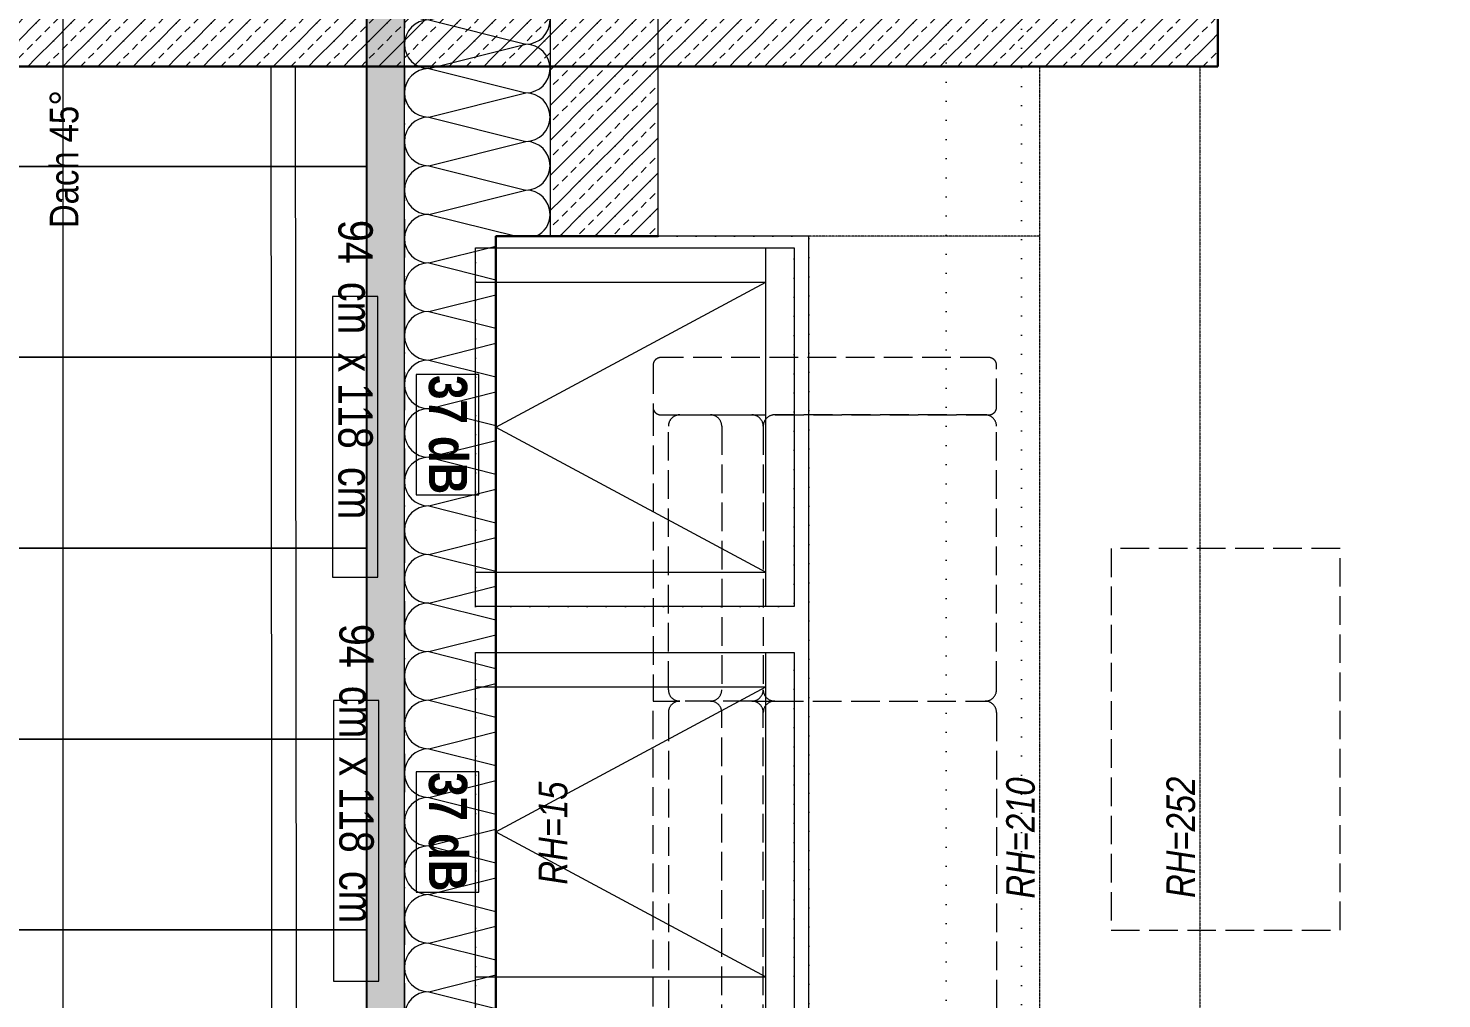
# Model space of a CAD drawing. Header units: metres. Extents: x -19025 to 34897, y -14024 to 26069.
# Drawn here: x 13194 to 16898, y 11716 to 14258 of the extents above; entities that cross this region are included whole.
import ezdxf
from ezdxf.enums import TextEntityAlignment as Align

# ---------------------------------------------------------------- set-up
doc = ezdxf.new("R2010")
doc.units = ezdxf.units.M
doc.header["$MEASUREMENT"] = 0
doc.set_wipeout_variables(frame=1)
for name, pattern in [('Punktlinie weit', [0.05, 0, -0.05]), ('Strichlinie eng', [0.1, 0.075, -0.025]), ('Strichlinie mittel', [0.15, 0.1, -0.05]), ('Wipeout_Contour', [1, 0, -1]), ('zz_Gebäudefluchtlinie', [0.2, 0.1, -0.05, 0, -0.05])]:
    doc.linetypes.add(name, pattern=pattern)
for name, color, linetype in [('110 Wand Aussen', 7, 'Continuous'), ('130 Wand Innen', 7, 'Continuous'), ('220 Bodenaufbau', 7, 'Continuous'), ('310 Dachkonstruktion massiv', 7, 'Continuous'), ('330 Dachdeckung', 7, 'Continuous'), ('510 Moeblierung', 7, 'Continuous'), ('810 Raumstempel', 7, 'Continuous'), ('930 Beschriftung Allgemein', 7, 'Continuous'), ('936 Beschriftung PP', 7, 'Continuous'), ('936 Beschriftung PP Schallschutz', 7, 'Continuous')]:
    doc.layers.add(name, color=color, linetype=linetype)
doc.styles.add('ERSTELLTER_STIL_1', font='ARIALN.TTF')
doc.styles.add('ERSTELLTER_STIL_2', font='ARIALNB.TTF')
doc.styles.add('ERSTELLTER_STIL_6', font='ARIALNI.TTF')
pattern_1 = [(45, (0, 0), (-0.04596194, 0.04596194), [0.0195, -0.013]), (45, (-0.02298, 0.02298), (-0.04596194, 0.04596194), [0.065, 0])]

# ---------------------------------------------------------------- blocks, each defined once
blk = doc.blocks.new('Decke_2_1', base_point=(11.4309, 4.6878))
at = {"layer": '220 Bodenaufbau', "color": 7, "linetype": 'Continuous', "lineweight": 13, "flags": 128}
blk.add_lwpolyline([(19.551, 13.0252), (19.551, 14.231), (15.4301, 14.231), (15.4301, 15.916), (21.6305, 15.916), (21.6305, 16.051), (21.8305, 16.051), (21.8305, 15.851), (23.6, 15.851), (23.6, 18.8911), (23.6, 22.2117), (14.36, 22.2117), (14.36, 18.8317), (11.5332, 18.8317), (11.5332, 14.251), (14.36, 14.251), (14.36, 6.5391)], dxfattribs=at)
blk = doc.blocks.new('Wohnlandschaft 01 27[53]_1', base_point=(13.9801, 15.8984))
at = {"layer": '510 Moeblierung', "color": 253, "linetype": 'Strichlinie eng', "lineweight": 9, "true_color": 0x9f9f9f}
for p, q in [((13.0801, 15.8984), (13.0801, 16.7984)), ((13.0801, 16.7984), (13.1501, 16.7984)), ((13.3388, 16.7984), (13.1501, 16.7984)), ((13.3388, 16.7984), (13.3988, 16.7984)), ((13.3988, 16.7984), (13.9501, 16.7984)), ((13.1201, 16.7684), (13.1201, 15.9284)), ((13.2601, 15.9284), (13.2601, 16.7684)), ((13.3688, 15.9284), (13.3688, 16.7684)), ((13.3688, 15.9284), (13.3688, 16.7684)), ((13.9801, 16.7684), (13.9801, 15.9284)), ((13.0801, 15.8984), (13.1501, 15.8984)), ((13.1501, 15.8984), (13.3388, 15.8984)), ((13.3388, 15.8984), (13.3988, 15.8984)), ((13.9501, 15.8984), (13.3988, 15.8984))]:
    blk.add_line(p, q, dxfattribs=at)
for centre, start, end in [((13.1501, 16.7684), 90, 180), ((13.2301, 16.7684), 0, 90), ((13.3388, 16.7684), 0, 90), ((13.3988, 16.7684), 90, 180), ((13.9501, 16.7684), 0, 90), ((13.1501, 15.9284), 180, 270), ((13.2301, 15.9284), 270, 0), ((13.3388, 15.9284), 270, 0), ((13.3988, 15.9284), 180, 270), ((13.9501, 15.9284), 270, 0)]:
    blk.add_arc(centre, 0.03, start, end, dxfattribs=at)
blk = doc.blocks.new('Wohnlandschaft 01 27[54]_1', base_point=(13.9801, 17.6984))
at = {"layer": '510 Moeblierung', "color": 253, "linetype": 'Strichlinie eng', "lineweight": 9, "true_color": 0x9f9f9f}
for p, q in [((13.0801, 17.6784), (13.0801, 17.5684)), ((13.9601, 17.6984), (13.1001, 17.6984)), ((13.9801, 17.5684), (13.9801, 17.6784)), ((13.0801, 17.5684), (13.0801, 16.7984)), ((13.1001, 17.5484), (13.9601, 17.5484)), ((13.1501, 17.5484), (13.3388, 17.5484)), ((13.9501, 17.5484), (13.3988, 17.5484)), ((13.1201, 16.8284), (13.1201, 17.5184)), ((13.2601, 17.5184), (13.2601, 16.8284)), ((13.3688, 17.5184), (13.3688, 16.8284)), ((13.3688, 17.5184), (13.3688, 16.8284)), ((13.9801, 16.8284), (13.9801, 17.5184)), ((13.0801, 16.7984), (13.1501, 16.7984)), ((13.3388, 16.7984), (13.1501, 16.7984)), ((13.3388, 16.7984), (13.3988, 16.7984)), ((13.3988, 16.7984), (13.9501, 16.7984))]:
    blk.add_line(p, q, dxfattribs=at)
for centre, radius, start, end in [((13.1001, 17.6784), 0.02, 90.0015, 180.0015), ((13.9601, 17.6784), 0.02, 0.0015, 90.0015), ((13.1001, 17.5684), 0.02, 180.0015, 270.0015), ((13.9601, 17.5684), 0.02, 270.0015, 0.0015), ((13.1501, 17.5184), 0.03, 90.0015, 180.0015), ((13.2301, 17.5184), 0.03, 0.0015, 90.0015), ((13.3388, 17.5184), 0.03, 0.0015, 90.0015), ((13.3988, 17.5184), 0.03, 90.0015, 180.0015), ((13.9501, 17.5184), 0.03, 0.0015, 90.0015), ((13.1501, 16.8284), 0.03, 180.0015, 270.0015), ((13.2301, 16.8284), 0.03, 270.0015, 0.0015), ((13.3388, 16.8284), 0.03, 270.0015, 0.0015), ((13.3988, 16.8284), 0.03, 180.0015, 270.0015), ((13.9501, 16.8284), 0.03, 270.0015, 0.0015)]:
    blk.add_arc(centre, radius, start, end, dxfattribs=at)
blk = doc.blocks.new('Couchtisch 10 27[56]_1', base_point=(14.2801, 16.6984))
at = {"layer": '510 Moeblierung', "color": 253, "linetype": 'Strichlinie eng', "lineweight": 9, "true_color": 0x9f9f9f}
for p, q in [((14.8801, 17.1984), (14.2801, 17.1984)), ((14.2801, 17.1984), (14.2801, 16.1984)), ((14.8801, 16.1984), (14.8801, 17.1984)), ((14.2801, 16.1984), (14.8801, 16.1984))]:
    blk.add_line(p, q, dxfattribs=at)
blk = doc.blocks.new('Wand_123_1', base_point=(12.1428, 18.781))
at = {"color": 254, "linetype": 'Wipeout_Contour', "lineweight": 0, "ltscale": 81.873745}
blk.add_wipeout([(12.147, 14.496), (12.1432, 18.461), (12.0782, 18.461), (12.082, 14.496)], dxfattribs=at).dxf.layer = '130 Wand Innen'
at = {"layer": '130 Wand Innen', "color": 7, "linetype": 'Continuous', "lineweight": 13, "flags": 128}
for points in [[(12.0782, 18.461), (12.082, 14.496)], [(12.1432, 18.461), (12.0782, 18.461)], [(12.147, 14.496), (12.1432, 18.461)]]:
    blk.add_lwpolyline(points, dxfattribs=at)
blk = doc.blocks.new('*X565')
at = {"layer": '110 Wand Aussen', "color": 7, "linetype": 'Continuous', "lineweight": 5}
for p, q in [((11.2539, 18.781), (11.2309, 18.6951)), ((11.2539, 18.781), (11.286, 18.661)), ((11.3182, 18.781), (11.286, 18.661)), ((11.3182, 18.781), (11.3503, 18.661)), ((11.3825, 18.781), (11.3503, 18.661)), ((11.3825, 18.781), (11.4146, 18.661)), ((11.4468, 18.781), (11.4146, 18.661)), ((11.4468, 18.781), (11.4789, 18.661)), ((11.5111, 18.781), (11.4789, 18.661)), ((11.5111, 18.781), (11.5433, 18.661)), ((11.5754, 18.781), (11.5433, 18.661)), ((11.5754, 18.781), (11.6076, 18.661)), ((11.6397, 18.781), (11.6076, 18.661)), ((11.6397, 18.781), (11.6719, 18.661)), ((11.704, 18.781), (11.6719, 18.661)), ((11.704, 18.781), (11.7362, 18.661)), ((11.7683, 18.781), (11.7362, 18.661)), ((11.7683, 18.781), (11.8005, 18.661)), ((11.8326, 18.781), (11.8005, 18.661)), ((11.8326, 18.781), (11.8648, 18.661)), ((11.8969, 18.781), (11.8648, 18.661)), ((11.8969, 18.781), (11.9291, 18.661)), ((11.9613, 18.781), (11.9291, 18.661)), ((11.9613, 18.781), (11.9934, 18.661)), ((12.0256, 18.781), (11.9934, 18.661)), ((12.0256, 18.781), (12.0577, 18.661)), ((12.0899, 18.781), (12.0577, 18.661)), ((12.0899, 18.781), (12.122, 18.661)), ((12.1542, 18.781), (12.122, 18.661)), ((12.1542, 18.781), (12.1863, 18.661)), ((12.2185, 18.781), (12.1863, 18.661)), ((12.2185, 18.781), (12.2506, 18.661)), ((12.2828, 18.781), (12.2506, 18.661)), ((12.2828, 18.781), (12.3149, 18.661)), ((12.3471, 18.781), (12.3149, 18.661)), ((12.3471, 18.781), (12.3793, 18.661)), ((12.4114, 18.781), (12.3793, 18.661)), ((12.4114, 18.781), (12.4436, 18.661)), ((12.4757, 18.781), (12.4436, 18.661)), ((12.4757, 18.781), (12.5079, 18.661)), ((12.54, 18.781), (12.5079, 18.661)), ((12.54, 18.781), (12.5722, 18.661)), ((12.6043, 18.781), (12.5722, 18.661)), ((12.6043, 18.781), (12.6365, 18.661)), ((12.6686, 18.781), (12.6365, 18.661)), ((12.6686, 18.781), (12.7008, 18.661)), ((12.7329, 18.781), (12.7008, 18.661)), ((12.7329, 18.781), (12.7651, 18.661)), ((12.7973, 18.781), (12.7651, 18.661)), ((12.7973, 18.781), (12.8294, 18.661)), ((12.8616, 18.781), (12.8294, 18.661)), ((12.8616, 18.781), (12.8937, 18.661)), ((12.9259, 18.781), (12.8937, 18.661)), ((12.9259, 18.781), (12.958, 18.661)), ((12.9902, 18.781), (12.958, 18.661)), ((12.9902, 18.781), (13.0223, 18.661)), ((13.0545, 18.781), (13.0223, 18.661)), ((13.0545, 18.781), (13.0866, 18.661)), ((13.1188, 18.781), (13.0866, 18.661)), ((13.1188, 18.781), (13.1509, 18.661)), ((13.1831, 18.781), (13.1509, 18.661)), ((13.1831, 18.781), (13.2153, 18.661)), ((13.2474, 18.781), (13.2153, 18.661)), ((13.2474, 18.781), (13.2796, 18.661)), ((13.3117, 18.781), (13.2796, 18.661)), ((13.3117, 18.781), (13.3439, 18.661)), ((13.376, 18.781), (13.3439, 18.661)), ((13.376, 18.781), (13.4082, 18.661)), ((13.4403, 18.781), (13.4082, 18.661)), ((13.4403, 18.781), (13.4725, 18.661)), ((13.5046, 18.781), (13.4725, 18.661)), ((13.5046, 18.781), (13.5368, 18.661)), ((13.5689, 18.781), (13.5368, 18.661)), ((13.5689, 18.781), (13.6011, 18.661)), ((13.6333, 18.781), (13.6011, 18.661)), ((13.6333, 18.781), (13.6654, 18.661)), ((13.6976, 18.781), (13.6654, 18.661)), ((13.6976, 18.781), (13.7297, 18.661)), ((13.7619, 18.781), (13.7297, 18.661)), ((13.7619, 18.781), (13.794, 18.661)), ((13.8262, 18.781), (13.794, 18.661)), ((13.8262, 18.781), (13.8583, 18.661)), ((13.8905, 18.781), (13.8583, 18.661)), ((13.8905, 18.781), (13.9226, 18.661)), ((13.9548, 18.781), (13.9226, 18.661)), ((13.9548, 18.781), (13.9869, 18.661)), ((14.0191, 18.781), (13.9869, 18.661)), ((14.0191, 18.781), (14.0513, 18.661)), ((14.0834, 18.781), (14.0513, 18.661)), ((14.0834, 18.781), (14.1156, 18.661)), ((14.1477, 18.781), (14.1156, 18.661)), ((14.1477, 18.781), (14.16, 18.7351))]:
    blk.add_line(p, q, dxfattribs=at)
blk = doc.blocks.new('Wand_143_1', base_point=(11.2309, 18.781))
at = {"layer": '110 Wand Aussen', "linetype": 'Continuous', "lineweight": 0, "true_color": 0x000000}
h = blk.add_hatch(dxfattribs=at)
h.set_pattern_fill('BETON__BEWEHRT_SN46_0001', color=18, style=0, pattern_type=2)
h.set_pattern_definition(pattern_1)
h.paths.add_polyline_path([(14.36, 18.621), (14.31, 18.661), (11.2309, 18.661), (11.2309, 18.461), (14.36, 18.461)])
h = blk.add_hatch(dxfattribs=at)
h.set_pattern_fill('BETON__BEWEHRT_SN46_0001', color=18, style=0, pattern_type=2)
h.set_pattern_definition(pattern_1)
h.paths.add_polyline_path([(14.31, 18.661), (14.36, 18.621), (14.36, 18.661)])
at = {"layer": '110 Wand Aussen', "color": 7, "linetype": 'Continuous', "lineweight": 13}
blk.add_line((14.16, 18.661), (14.16, 18.781), dxfattribs=at)
at = {"layer": '110 Wand Aussen', "color": 7, "linetype": 'Continuous', "lineweight": 30}
for p, q in [((14.16, 18.661), (11.2309, 18.661)), ((14.16, 18.661), (14.31, 18.661)), ((14.36, 18.661), (14.31, 18.661))]:
    blk.add_line(p, q, dxfattribs=at)
at = {"layer": '110 Wand Aussen', "color": 7, "linetype": 'Continuous', "lineweight": 13, "flags": 128}
for points in [[(14.16, 18.781), (11.2309, 18.781)], [(11.2309, 18.781), (11.2309, 18.661)]]:
    blk.add_lwpolyline(points, dxfattribs=at)
at = {"layer": '110 Wand Aussen', "color": 7, "linetype": 'Continuous', "lineweight": 30, "flags": 128}
for points in [[(11.2309, 18.661), (11.2309, 18.461)], [(11.2309, 18.461), (14.36, 18.461)]]:
    blk.add_lwpolyline(points, dxfattribs=at)
at = {"layer": '110 Wand Aussen', "color": 7, "lineweight": 30}
blk.add_blockref('*X565', (0, 0), dxfattribs=at)
blk = doc.blocks.new('*X667')
at = {"layer": '310 Dachkonstruktion massiv', "color": 7, "linetype": 'Continuous', "lineweight": 13}
for p, q in [((12.4921, 18.5828), (12.7467, 18.6464)), ((12.6882, 18.661), (12.7467, 18.6464)), ((12.4921, 18.5828), (12.7467, 18.5191)), ((12.4921, 18.4555), (12.7467, 18.5191)), ((12.4921, 18.4555), (12.7467, 18.3918)), ((12.4921, 18.3282), (12.7467, 18.3918)), ((12.4921, 18.3282), (12.7467, 18.2646)), ((12.4921, 18.2009), (12.7467, 18.2646)), ((12.4921, 18.2009), (12.7467, 18.1373)), ((12.4921, 18.0736), (12.7467, 18.1373)), ((12.4921, 18.0736), (12.7226, 18.016)), ((12.4921, 17.9464), (12.6682, 17.9904)), ((12.4921, 17.9464), (12.6682, 17.9023)), ((12.4921, 17.8191), (12.6682, 17.8631)), ((12.4921, 17.8191), (12.6682, 17.7751)), ((12.4921, 17.6918), (12.6682, 17.7358)), ((12.4921, 17.6918), (12.6682, 17.6478)), ((12.4921, 17.5645), (12.6682, 17.6086)), ((12.4921, 17.5645), (12.6682, 17.5205)), ((12.4921, 17.4373), (12.6682, 17.4813)), ((12.4921, 17.4373), (12.6682, 17.3932)), ((12.4921, 17.31), (12.6682, 17.354)), ((12.4921, 17.31), (12.6682, 17.2659)), ((12.4921, 17.1827), (12.6682, 17.2267)), ((12.4921, 17.1827), (12.6682, 17.1387)), ((12.4921, 17.0554), (12.6682, 17.0994)), ((12.4921, 17.0554), (12.6682, 17.0114)), ((12.4921, 16.9281), (12.6682, 16.9722)), ((12.4921, 16.9281), (12.6682, 16.8841)), ((12.4921, 16.8009), (12.6682, 16.8449)), ((12.4921, 16.8009), (12.6682, 16.7568)), ((12.4921, 16.6736), (12.6682, 16.7176)), ((12.4921, 16.6736), (12.6682, 16.6295)), ((12.4921, 16.5463), (12.6682, 16.5903)), ((12.4921, 16.5463), (12.6682, 16.5023)), ((12.4921, 16.419), (12.6682, 16.463)), ((12.4921, 16.419), (12.6682, 16.375)), ((12.4921, 16.2917), (12.6682, 16.3358)), ((12.4921, 16.2917), (12.6682, 16.2477)), ((12.4921, 16.1645), (12.6682, 16.2085)), ((12.4921, 16.1645), (12.6682, 16.1204)), ((12.4921, 16.0372), (12.6682, 16.0812)), ((12.4921, 16.0372), (12.6682, 15.9932)), ((12.4921, 15.9099), (12.6682, 15.9539)), ((12.4921, 15.9099), (12.6682, 15.8659)), ((12.4921, 15.7826), (12.6682, 15.8267)), ((12.4921, 15.7826), (12.6682, 15.7386)), ((12.4921, 15.6553), (12.6682, 15.6994)), ((12.4921, 15.6553), (12.6682, 15.6113)), ((12.4921, 15.5281), (12.6682, 15.5721)), ((12.4921, 15.5281), (12.6682, 15.484)), ((12.4921, 15.4008), (12.6682, 15.4448)), ((12.4921, 15.4008), (12.6682, 15.3568)), ((12.4921, 15.2735), (12.6682, 15.3175)), ((12.4921, 15.2735), (12.6682, 15.2295)), ((12.4921, 15.1462), (12.6682, 15.1903)), ((12.4921, 15.1462), (12.6682, 15.1022)), ((12.4921, 15.0189), (12.6682, 15.063)), ((12.4921, 15.0189), (12.6682, 14.9749)), ((12.4921, 14.8917), (12.6682, 14.9357)), ((12.4921, 14.8917), (12.7467, 14.828)), ((12.4921, 14.7644), (12.7467, 14.828)), ((12.4921, 14.7644), (12.7467, 14.7007)), ((12.4921, 14.6371), (12.7467, 14.7007)), ((12.4921, 14.6371), (12.7467, 14.5735)), ((12.4921, 14.5098), (12.7467, 14.5735)), ((12.4921, 14.5098), (12.7467, 14.4462)), ((12.4921, 14.3826), (12.7467, 14.4462)), ((12.4921, 14.3826), (12.7467, 14.3189)), ((12.4921, 14.2553), (12.7467, 14.3189)), ((12.4921, 14.2553), (12.5091, 14.251))]:
    blk.add_line(p, q, dxfattribs=at)
for centre, start, end in [((12.4921, 18.6464), 166.7195, 180), ((12.4921, 18.6464), 180, 270), ((12.7467, 18.71), 270, 309.6208), ((12.7467, 18.5828), 0, 90), ((12.4921, 18.5191), 90, 180), ((12.7467, 18.5828), 270, 0), ((12.4921, 18.5191), 180, 270), ((12.7467, 18.4555), 0, 90), ((12.4921, 18.3918), 90, 180), ((12.7467, 18.4555), 270, 0), ((12.4921, 18.3918), 180, 270), ((12.7467, 18.3282), 0, 90), ((12.4921, 18.2646), 90, 180), ((12.7467, 18.3282), 270, 0), ((12.4921, 18.2646), 180, 270), ((12.7467, 18.2009), 0, 90), ((12.4921, 18.1373), 90, 180), ((12.7467, 18.2009), 270, 0), ((12.4921, 18.1373), 180, 270), ((12.7467, 18.0736), 0, 90), ((12.4921, 18.01), 90, 180), ((12.7467, 18.0736), 295.1112, 0), ((12.4921, 18.01), 180, 270), ((12.4921, 17.8827), 90, 180), ((12.4921, 17.8827), 180, 270), ((12.4921, 17.7555), 90, 180), ((12.4921, 17.7555), 180, 270), ((12.4921, 17.6282), 90, 180), ((12.4921, 17.6282), 180, 270), ((12.4921, 17.5009), 90, 180), ((12.4921, 17.5009), 180, 270), ((12.4921, 17.3736), 90, 180), ((12.4921, 17.3736), 180, 270), ((12.4921, 17.2463), 90, 180), ((12.4921, 17.2463), 180, 270), ((12.4921, 17.1191), 90, 180), ((12.4921, 17.1191), 180, 270), ((12.4921, 16.9918), 90, 180), ((12.4921, 16.9918), 180, 270), ((12.4921, 16.8645), 90, 180), ((12.4921, 16.8645), 180, 270), ((12.4921, 16.7372), 90, 180), ((12.4921, 16.7372), 180, 270), ((12.4921, 16.6099), 90, 180), ((12.4921, 16.6099), 180, 270), ((12.4921, 16.4827), 90, 180), ((12.4921, 16.4827), 180, 270), ((12.4921, 16.3554), 90, 180), ((12.4921, 16.3554), 180, 270), ((12.4921, 16.2281), 90, 180), ((12.4921, 16.2281), 180, 270), ((12.4921, 16.1008), 90, 180), ((12.4921, 16.1008), 180, 270), ((12.4921, 15.9735), 90, 180), ((12.4921, 15.9735), 180, 270), ((12.4921, 15.8463), 90, 180), ((12.4921, 15.8463), 180, 270), ((12.4921, 15.719), 90, 180), ((12.4921, 15.719), 180, 270), ((12.4921, 15.5917), 90, 180), ((12.4921, 15.5917), 180, 270), ((12.4921, 15.4644), 90, 180), ((12.4921, 15.4644), 180, 270), ((12.4921, 15.3371), 90, 180), ((12.4921, 15.3371), 180, 270), ((12.4921, 15.2099), 90, 180), ((12.4921, 15.2099), 180, 270), ((12.4921, 15.0826), 90, 180), ((12.4921, 15.0826), 180, 270), ((12.4921, 14.9553), 90, 180), ((12.4921, 14.9553), 180, 270), ((12.4921, 14.828), 90, 180), ((12.7467, 14.8917), 270, 0), ((12.7467, 14.8917), 0, 3.9246), ((12.4921, 14.828), 180, 270), ((12.7467, 14.7644), 0, 90), ((12.4921, 14.7007), 90, 180), ((12.7467, 14.7644), 270, 0), ((12.4921, 14.7007), 180, 270), ((12.7467, 14.6371), 0, 90), ((12.4921, 14.5735), 90, 180), ((12.7467, 14.6371), 270, 0), ((12.4921, 14.5735), 180, 270), ((12.7467, 14.5098), 0, 90), ((12.4921, 14.4462), 90, 180), ((12.7467, 14.5098), 270, 0), ((12.4921, 14.4462), 180, 270), ((12.7467, 14.3826), 0, 90), ((12.4921, 14.3189), 90, 180), ((12.7467, 14.3826), 270, 0), ((12.4921, 14.3189), 180, 270), ((12.7467, 14.2553), 0, 90), ((12.4921, 14.1916), 90, 111.0534), ((12.7467, 14.2553), 356.1724, 0)]:
    blk.add_arc(centre, 0.0636, start, end, dxfattribs=at)
blk = doc.blocks.new('Einfache Dachfensteröffnung_18')
at = {"layer": '310 Dachkonstruktion massiv', "linetype": 'Continuous', "lineweight": 0}
for p, q in [((1.56, 0.8202), (-1.56, 0.8202)), ((-1.56, 0.8202), (-1.56, 0)), ((1.56, 0), (1.56, 0.8202)), ((-1.56, 0), (1.56, 0))]:
    blk.add_line(p, q, dxfattribs=at)
blk = doc.blocks.new('Dachfläche_31_1', base_point=(14.0459, 14.251))
at = {"layer": '310 Dachkonstruktion massiv', "linetype": 'Continuous', "lineweight": 0, "true_color": 0x000000}
h = blk.add_hatch(dxfattribs=at)
h.set_pattern_fill('BETON__BEWEHRT_SN46_0001', color=18, style=0, pattern_type=2)
h.set_pattern_definition(pattern_1)
h.paths.add_polyline_path([(13.0932, 18.661), (12.8103, 18.661), (12.8103, 18.016), (13.0932, 18.016)])
at = {"layer": '310 Dachkonstruktion massiv', "color": 12, "linetype": 'zz_Gebäudefluchtlinie', "lineweight": 13, "true_color": 0xcc0000, "flags": 128}
blk.add_lwpolyline([(12.4285, 18.661), (12.4285, 14.251)], dxfattribs=at)
at = {"layer": '310 Dachkonstruktion massiv', "color": 7, "linetype": 'Continuous', "lineweight": 18, "flags": 128}
for points in [[(12.8103, 18.661), (12.8103, 18.016)], [(13.0932, 18.016), (13.0932, 18.661)]]:
    blk.add_lwpolyline(points, dxfattribs=at)
at = {"layer": '310 Dachkonstruktion massiv', "color": 255, "linetype": 'Punktlinie weit', "lineweight": 13, "flags": 128}
for points in [[(13.0932, 14.251), (14.0459, 14.251), (14.0459, 18.661)], [(13.0932, 18.016), (13.4885, 18.016), (13.4885, 14.896), (13.0932, 14.896)]]:
    blk.add_lwpolyline(points, dxfattribs=at)
at = {"layer": '310 Dachkonstruktion massiv', "color": 7, "linetype": 'Continuous', "lineweight": 30, "flags": 128}
blk.add_lwpolyline([(13.0932, 14.896), (12.6682, 14.896), (12.6682, 18.016), (13.0932, 18.016)], dxfattribs=at)
at = {"layer": '310 Dachkonstruktion massiv', "color": 7, "linetype": 'Continuous', "lineweight": 13}
blk.add_blockref('*X667', (0, 0), dxfattribs=at)
at = {"layer": '310 Dachkonstruktion massiv', "linetype": 'Continuous', "lineweight": 0, "rotation": 270}
blk.add_blockref('Einfache Dachfensteröffnung_18', (12.6682, 16.456), dxfattribs=at)
blk = doc.blocks.new('Wand_180_1', base_point=(14.16, 22.4117))
at = {"layer": '110 Wand Aussen', "linetype": 'Continuous', "lineweight": 0, "true_color": 0x000000}
h = blk.add_hatch(dxfattribs=at)
h.set_pattern_fill('BETON__BEWEHRT_SN46_0001', color=18, style=0, pattern_type=2)
h.set_pattern_definition(pattern_1)
h.paths.add_polyline_path([(14.56, 18.661), (14.36, 18.661), (14.36, 18.621), (14.56, 18.461)])
h = blk.add_hatch(dxfattribs=at)
h.set_pattern_fill('BETON__BEWEHRT_SN46_0001', color=18, style=0, pattern_type=2)
h.set_pattern_definition(pattern_1)
h.paths.add_polyline_path([(14.36, 18.621), (14.36, 18.461), (14.56, 18.461)])
at = {"layer": '110 Wand Aussen', "color": 7, "linetype": 'Continuous', "lineweight": 30, "flags": 128}
for points in [[(14.56, 18.461), (14.56, 18.861)], [(14.56, 18.461), (14.36, 18.461)]]:
    blk.add_lwpolyline(points, dxfattribs=at)
blk = doc.blocks.new('*X953')
at = {"layer": '330 Dachdeckung', "color": 8, "linetype": 'Continuous', "lineweight": 5}
for p, q in [((11.2787, 18.6992), (11.2306, 18.6992)), ((11.2306, 18.6992), (11.2787, 18.6992)), ((11.7787, 18.6992), (11.2787, 18.6992)), ((11.2787, 18.6992), (11.7787, 18.6992)), ((12.2787, 18.6992), (11.7787, 18.6992)), ((11.7787, 18.6992), (12.2787, 18.6992)), ((12.3295, 18.6992), (12.2787, 18.6992)), ((12.2787, 18.6992), (12.3295, 18.6992)), ((11.2787, 18.1992), (11.2306, 18.1992)), ((11.2306, 18.1992), (11.2787, 18.1992)), ((11.7787, 18.1992), (11.2787, 18.1992)), ((11.2787, 18.1992), (11.7787, 18.1992)), ((12.2787, 18.1992), (11.7787, 18.1992)), ((11.7787, 18.1992), (12.2787, 18.1992)), ((12.3295, 18.1992), (12.2787, 18.1992)), ((12.2787, 18.1992), (12.3295, 18.1992)), ((11.2787, 17.6992), (11.2306, 17.6992)), ((11.2306, 17.6992), (11.2787, 17.6992)), ((11.7787, 17.6992), (11.2787, 17.6992)), ((11.2787, 17.6992), (11.7787, 17.6992)), ((12.2787, 17.6992), (11.7787, 17.6992)), ((11.7787, 17.6992), (12.2787, 17.6992)), ((12.3295, 17.6992), (12.2787, 17.6992)), ((12.2787, 17.6992), (12.3295, 17.6992)), ((11.2787, 17.1992), (11.2306, 17.1992)), ((11.2306, 17.1992), (11.2787, 17.1992)), ((11.7787, 17.1992), (11.2787, 17.1992)), ((11.2787, 17.1992), (11.7787, 17.1992)), ((12.2787, 17.1992), (11.7787, 17.1992)), ((11.7787, 17.1992), (12.2787, 17.1992)), ((12.3295, 17.1992), (12.2787, 17.1992)), ((12.2787, 17.1992), (12.3295, 17.1992)), ((11.2787, 16.6992), (11.2306, 16.6992)), ((11.2306, 16.6992), (11.2787, 16.6992)), ((11.7787, 16.6992), (11.2787, 16.6992)), ((11.2787, 16.6992), (11.7787, 16.6992)), ((12.2787, 16.6992), (11.7787, 16.6992)), ((11.7787, 16.6992), (12.2787, 16.6992)), ((12.3295, 16.6992), (12.2787, 16.6992)), ((12.2787, 16.6992), (12.3295, 16.6992)), ((11.2787, 16.1992), (11.2306, 16.1992)), ((11.2306, 16.1992), (11.2787, 16.1992)), ((11.7787, 16.1992), (11.2787, 16.1992)), ((11.2787, 16.1992), (11.7787, 16.1992)), ((12.2787, 16.1992), (11.7787, 16.1992)), ((11.7787, 16.1992), (12.2787, 16.1992)), ((12.3295, 16.1992), (12.2787, 16.1992)), ((12.2787, 16.1992), (12.3295, 16.1992)), ((11.2787, 15.6992), (11.2306, 15.6992)), ((11.2306, 15.6992), (11.2787, 15.6992)), ((11.7787, 15.6992), (11.2787, 15.6992)), ((11.2787, 15.6992), (11.7787, 15.6992)), ((12.2787, 15.6992), (11.7787, 15.6992)), ((11.7787, 15.6992), (12.2787, 15.6992)), ((12.3295, 15.6992), (12.2787, 15.6992)), ((12.2787, 15.6992), (12.3295, 15.6992)), ((11.2787, 15.1992), (11.2306, 15.1992)), ((11.2306, 15.1992), (11.2787, 15.1992)), ((11.7787, 15.1992), (11.2787, 15.1992)), ((11.2787, 15.1992), (11.7787, 15.1992)), ((12.2787, 15.1992), (11.7787, 15.1992)), ((11.7787, 15.1992), (12.2787, 15.1992)), ((12.3295, 15.1992), (12.2787, 15.1992)), ((12.2787, 15.1992), (12.3295, 15.1992)), ((11.2787, 14.6992), (11.2306, 14.6992)), ((11.2306, 14.6992), (11.2787, 14.6992)), ((11.7787, 14.6992), (11.2787, 14.6992)), ((11.2787, 14.6992), (11.7787, 14.6992)), ((12.2787, 14.6992), (11.7787, 14.6992)), ((11.7787, 14.6992), (12.2787, 14.6992)), ((12.3295, 14.6992), (12.2787, 14.6992)), ((12.2787, 14.6992), (12.3295, 14.6992)), ((11.2787, 14.1992), (11.2306, 14.1992)), ((11.2306, 14.1992), (11.2787, 14.1992)), ((11.7787, 14.1992), (11.2787, 14.1992)), ((11.2787, 14.1992), (11.7787, 14.1992)), ((12.2787, 14.1992), (11.7787, 14.1992)), ((11.7787, 14.1992), (12.2787, 14.1992)), ((12.3295, 14.1992), (12.2787, 14.1992)), ((12.2787, 14.1992), (12.3295, 14.1992))]:
    blk.add_line(p, q, dxfattribs=at)
blk = doc.blocks.new('VELUX GPU_12')
at = {"layer": '330 Dachdeckung', "color": 7, "linetype": 'Continuous', "lineweight": 13}
for p, q in [((-0.47, 0.7601), (0.47, 0.7601)), ((-0.38, 0), (-0.38, 0.7601)), ((0, 0.053), (-0.38, 0.7601)), ((0, 0.053), (0.38, 0.7601)), ((0.38, 0), (0.38, 0.7601)), ((-0.38, 0.053), (0.38, 0.053))]:
    blk.add_line(p, q, dxfattribs=at)
at = {"layer": '330 Dachdeckung', "color": 7, "linetype": 'Continuous', "lineweight": 13, "flags": 128}
blk.add_lwpolyline([(-0.47, 0), (0.47, 0), (0.47, 0.8344), (-0.47, 0.8344)], close=True, dxfattribs=at)
blk = doc.blocks.new('Dachfläche_86_1', base_point=(13.8485, 14.0286))
at = {"layer": '330 Dachdeckung', "linetype": 'Continuous', "lineweight": 0, "true_color": 0xd7d7d7}
blk.add_hatch(color=254, dxfattribs=at).paths.add_polyline_path([(12.3295, 14.0286), (12.4285, 14.0286), (12.4285, 18.8), (12.3295, 18.8)])
at = {"layer": '330 Dachdeckung', "color": 7, "linetype": 'Continuous', "lineweight": 25, "flags": 128}
blk.add_lwpolyline([(12.3295, 18.8), (12.3295, 14.0286)], dxfattribs=at)
at = {"layer": '330 Dachdeckung', "color": 255, "linetype": 'Punktlinie weit', "lineweight": 13, "flags": 128}
blk.add_lwpolyline([(12.4285, 14.0286), (13.8485, 14.0286), (13.8485, 18.8), (12.4285, 18.8)], dxfattribs=at)
at = {"layer": '330 Dachdeckung', "color": 7, "linetype": 'Continuous', "lineweight": 13, "flags": 128}
blk.add_lwpolyline([(12.4285, 14.0286), (12.4285, 18.8)], dxfattribs=at)
at = {"layer": '330 Dachdeckung', "color": 255, "linetype": 'Punktlinie weit', "lineweight": 13, "flags": 128}
for points in [[(12.6151, 17.046), (12.6151, 17.986), (13.4495, 17.986), (13.4495, 17.046)], [(13.4495, 15.986), (12.6151, 15.986), (12.6151, 16.926), (13.4495, 16.926)]]:
    blk.add_lwpolyline(points, close=True, dxfattribs=at)
at = {"layer": '330 Dachdeckung', "color": 7, "linetype": 'Continuous', "lineweight": 13}
blk.add_blockref('*X953', (0, 0), dxfattribs=at)
at = {"layer": '330 Dachdeckung', "linetype": 'Continuous', "lineweight": 0, "xscale": -1, "rotation": 270}
for p in [(12.6151, 17.516), (12.6151, 16.456)]:
    blk.add_blockref('VELUX GPU_12', p, dxfattribs=at)
blk = doc.blocks.new('Etikett_107_1', base_point=(12.3612, 16.8005))
at = {"layer": '936 Beschriftung PP', "color": 7, "linetype": 'Continuous', "lineweight": 13, "flags": 128}
blk.add_lwpolyline([(12.2426, 16.0649), (12.3612, 16.0649), (12.3612, 16.8005), (12.2426, 16.8005)], close=True, dxfattribs=at)
at = {"layer": '936 Beschriftung PP', "color": 7, "lineweight": 13, "insert": (12.348, 16.0649), "char_height": 0.09, "attachment_point": 3, "rotation": 270, "style": 'ERSTELLTER_STIL_1'}
blk.add_mtext('\\A1;{\\pqr;\\pt0,1;\\fArial Narrow|b0|i0|c0|p0;\\W1.000000;94\\fArial Narrow|b0|i0|c0|p0;\\W1.000000;\\A1{\\H.66x;\\S^  ;}\\fArial Narrow|b0|i0|c0|p0;\\W1.000000; cm\\fArial Narrow|b0|i0|c0|p0;\\W1.000000;\\A1{\\H.66x;\\S^  ;}\\fArial Narrow|b0|i0|c0|p0;\\W1.000000; x \\fArial Narrow|b0|i0|c0|p0;\\W1.000000;\\fArial Narrow|b0|i0|c0|p0;\\W1.000000;\\fArial Narrow|b0|i0|c0|p0;\\W1.000000;\\fArial Narrow|b0|i0|c0|p0;\\W1.000000;\\fArial Narrow|b0|i0|c0|p0;\\W1.000000;118\\fArial Narrow|b0|i0|c0|p0;\\W1.000000;\\A1{\\H.66x;\\S^  ;}\\fArial Narrow|b0|i0|c0|p0;\\W1.000000; cm\\fArial Narrow|b0|i0|c0|p0;\\W1.000000;\\A1{\\H.66x;\\S^  ;}\\fArial Narrow|b0|i0|c0|p0;\\W1.000000;\\fArial Narrow|b0|i0|c0|p0;\\W1.000000;\\fArial Narrow|b0|i0|c0|p0;\\W1.000000;\\fArial Narrow|b0|i0|c0|p0;\\W1.000000;\\fArial Narrow|b0|i0|c0|p0;\\W1.000000;\\fArial Narrow|b0|i0|c0|p0;\\W1.000000;\\fArial Narrow|b0|i0|c0|p0;\\W1.000000;\\A1{\\H.66x;\\S^  ;}\\fArial Narrow|b0|i0|c0|p0;\\W1.000000;\\fArial Narrow|b0|i0|c0|p0;\\W1.000000;\\A1{\\H.66x;\\S^  ;}\\fArial Narrow|b0|i0|c0|p0;\\W1.000000;\\fArial Narrow|b0|i0|c0|p0;\\W1.000000;\\fArial Narrow|b0|i0|c0|p0;\\W1.000000;\\fArial Narrow|b0|i0|c0|p0;\\W1.000000;\\fArial Narrow|b0|i0|c0|p0;\\W1.000000;\\fArial Narrow|b0|i0|c0|p0;\\W1.000000;\\fArial Narrow|b0|i0|c0|p0;\\W1.000000;\\A1{\\H.66x;\\S^  ;}\\fArial Narrow|b0|i0|c0|p0;\\W1.000000;\\fArial Narrow|b0|i0|c0|p0;\\W1.000000;\\A1{\\H.66x;\\S^  ;}\\fArial Narrow|b0|i0|c0|p0;\\W1.000000;\\fArial Narrow|b0|i0|c0|p0;\\W1.000000;\\fArial Narrow|b0|i0|c0|p0;\\W1.000000;\\fArial Narrow|b0|i0|c0|p0;\\W1.000000;\\fArial Narrow|b0|i0|c0|p0;\\W1.000000;\\fArial Narrow|b0|i0|c0|p0;\\W1.000000;\\fArial Narrow|b0|i0|c0|p0;\\W1.000000;\\A1{\\H.66x;\\S^  ;}\\fArial Narrow|b0|i0|c0|p0;\\W1.000000;\\fArial Narrow|b0|i0|c0|p0;\\W1.000000;\\A1{\\H.66x;\\S^  ;}\\fArial Narrow|b0|i0|c0|p0;\\W1.000000;\\fArial Narrow|b0|i0|c0|p0;\\W1.000000;\\fArial Narrow|b0|i0|c0|p0;\\W1.000000;\\fArial Narrow|b0|i0|c0|p0;\\W1.000000;\\fArial Narrow|b0|i0|c0|p0;\\W1.000000;\\fArial Narrow|b0|i0|c0|p0;\\W1.000000;\\fArial Narrow|b0|i0|c0|p0;\\W1.000000;\\A1{\\H.66x;\\S^  ;}\\fArial Narrow|b0|i0|c0|p0;\\W1.000000;}', dxfattribs=at)
at = {"layer": '936 Beschriftung PP', "color": 7, "lineweight": 13, "style": 'ERSTELLTER_STIL_1'}
blk.add_attdef('DUMMY_92', text='', height=0.09, rotation=270, dxfattribs=at).set_placement((12.3612, 16.8005), align=Align.TOP_LEFT)
blk = doc.blocks.new('Etikett_108_1', base_point=(12.3586, 17.8586))
at = {"layer": '936 Beschriftung PP', "color": 7, "linetype": 'Continuous', "lineweight": 13, "flags": 128}
blk.add_lwpolyline([(12.24, 17.1231), (12.3586, 17.1231), (12.3586, 17.8586), (12.24, 17.8586)], close=True, dxfattribs=at)
at = {"layer": '936 Beschriftung PP', "color": 7, "lineweight": 13, "insert": (12.3454, 17.1231), "char_height": 0.09, "attachment_point": 3, "rotation": 270, "style": 'ERSTELLTER_STIL_1'}
blk.add_mtext('\\A1;{\\pqr;\\pt0,1;\\fArial Narrow|b0|i0|c0|p0;\\W1.000000;94\\fArial Narrow|b0|i0|c0|p0;\\W1.000000;\\A1{\\H.66x;\\S^  ;}\\fArial Narrow|b0|i0|c0|p0;\\W1.000000; cm\\fArial Narrow|b0|i0|c0|p0;\\W1.000000;\\A1{\\H.66x;\\S^  ;}\\fArial Narrow|b0|i0|c0|p0;\\W1.000000; x \\fArial Narrow|b0|i0|c0|p0;\\W1.000000;\\fArial Narrow|b0|i0|c0|p0;\\W1.000000;\\fArial Narrow|b0|i0|c0|p0;\\W1.000000;\\fArial Narrow|b0|i0|c0|p0;\\W1.000000;\\fArial Narrow|b0|i0|c0|p0;\\W1.000000;118\\fArial Narrow|b0|i0|c0|p0;\\W1.000000;\\A1{\\H.66x;\\S^  ;}\\fArial Narrow|b0|i0|c0|p0;\\W1.000000; cm\\fArial Narrow|b0|i0|c0|p0;\\W1.000000;\\A1{\\H.66x;\\S^  ;}\\fArial Narrow|b0|i0|c0|p0;\\W1.000000;\\fArial Narrow|b0|i0|c0|p0;\\W1.000000;\\fArial Narrow|b0|i0|c0|p0;\\W1.000000;\\fArial Narrow|b0|i0|c0|p0;\\W1.000000;\\fArial Narrow|b0|i0|c0|p0;\\W1.000000;\\fArial Narrow|b0|i0|c0|p0;\\W1.000000;\\fArial Narrow|b0|i0|c0|p0;\\W1.000000;\\A1{\\H.66x;\\S^  ;}\\fArial Narrow|b0|i0|c0|p0;\\W1.000000;\\fArial Narrow|b0|i0|c0|p0;\\W1.000000;\\A1{\\H.66x;\\S^  ;}\\fArial Narrow|b0|i0|c0|p0;\\W1.000000;\\fArial Narrow|b0|i0|c0|p0;\\W1.000000;\\fArial Narrow|b0|i0|c0|p0;\\W1.000000;\\fArial Narrow|b0|i0|c0|p0;\\W1.000000;\\fArial Narrow|b0|i0|c0|p0;\\W1.000000;\\fArial Narrow|b0|i0|c0|p0;\\W1.000000;\\fArial Narrow|b0|i0|c0|p0;\\W1.000000;\\A1{\\H.66x;\\S^  ;}\\fArial Narrow|b0|i0|c0|p0;\\W1.000000;\\fArial Narrow|b0|i0|c0|p0;\\W1.000000;\\A1{\\H.66x;\\S^  ;}\\fArial Narrow|b0|i0|c0|p0;\\W1.000000;\\fArial Narrow|b0|i0|c0|p0;\\W1.000000;\\fArial Narrow|b0|i0|c0|p0;\\W1.000000;\\fArial Narrow|b0|i0|c0|p0;\\W1.000000;\\fArial Narrow|b0|i0|c0|p0;\\W1.000000;\\fArial Narrow|b0|i0|c0|p0;\\W1.000000;\\fArial Narrow|b0|i0|c0|p0;\\W1.000000;\\A1{\\H.66x;\\S^  ;}\\fArial Narrow|b0|i0|c0|p0;\\W1.000000;\\fArial Narrow|b0|i0|c0|p0;\\W1.000000;\\A1{\\H.66x;\\S^  ;}\\fArial Narrow|b0|i0|c0|p0;\\W1.000000;\\fArial Narrow|b0|i0|c0|p0;\\W1.000000;\\fArial Narrow|b0|i0|c0|p0;\\W1.000000;\\fArial Narrow|b0|i0|c0|p0;\\W1.000000;\\fArial Narrow|b0|i0|c0|p0;\\W1.000000;\\fArial Narrow|b0|i0|c0|p0;\\W1.000000;\\fArial Narrow|b0|i0|c0|p0;\\W1.000000;\\A1{\\H.66x;\\S^  ;}\\fArial Narrow|b0|i0|c0|p0;\\W1.000000;}', dxfattribs=at)
at = {"layer": '936 Beschriftung PP', "color": 7, "lineweight": 13, "style": 'ERSTELLTER_STIL_1'}
blk.add_attdef('DUMMY_92', text='', height=0.09, rotation=270, dxfattribs=at).set_placement((12.3586, 17.8586), align=Align.TOP_LEFT)

msp = doc.modelspace()

# ---------------------------------------------------------------- linework, layer by layer
at = {"layer": '930 Beschriftung Allgemein', "color": 7, "linetype": 'Strichlinie mittel', "lineweight": 13}
for p, q in [((15844.48, 13712.957), (15844.48, 14157.958)), ((16264.479, 14157.958), (16264.481, 10147.957))]:
    msp.add_line(p, q, dxfattribs=at)
msp.add_lwpolyline([(14743.621, 10593.112), (15844.481, 10592.958), (15844.48, 13712.957), (14903.665, 13712.957)], dxfattribs=at)
at = {"layer": '936 Beschriftung PP Schallschutz', "color": 7, "linetype": 'Continuous', "lineweight": 13, "flags": 128}
for points in [[(14210.439, 13351.012), (14210.439, 13035.777), (14375.145, 13035.777), (14375.145, 13351.012), (14210.439, 13351.012)], [(14210.439, 12310.575), (14210.439, 11995.34), (14375.145, 11995.34), (14375.145, 12310.575), (14210.439, 12310.575)]]:
    msp.add_lwpolyline(points, close=True, dxfattribs=at)

# ---------------------------------------------------------------- block references
at = {"layer": '110 Wand Aussen', "color": 7, "lineweight": 30, "xscale": 1000, "yscale": 1000, "zscale": 1000}
msp.add_blockref('Wand_180_1', (15911.342, 18108.621), dxfattribs=at)
at = {"layer": '220 Bodenaufbau', "color": 7, "linetype": 'Continuous', "lineweight": 13, "xscale": 1000, "yscale": 1000, "zscale": 1000}
msp.add_blockref('Decke_2_1', (13182.278, 384.744), dxfattribs=at)
at = {"layer": '510 Moeblierung', "color": 253, "linetype": 'Strichlinie eng', "lineweight": 9, "true_color": 0x9f9f9f, "xscale": 1000, "yscale": 1000, "zscale": 1000}
for name, p in [('Wohnlandschaft 01 27[54]_1', (15731.441, 13395.347)), ('Couchtisch 10 27[56]_1', (16031.455, 12395.315)), ('Wohnlandschaft 01 27[53]_1', (15731.465, 11595.323))]:
    msp.add_blockref(name, p, dxfattribs=at)
at = {"layer": '936 Beschriftung PP', "color": 7, "linetype": 'Continuous', "lineweight": 13, "xscale": 1000, "yscale": 1000, "zscale": 1000}
for name, p in [('Etikett_108_1', (14109.965, 13555.554)), ('Etikett_107_1', (14112.565, 12497.433))]:
    msp.add_blockref(name, p, dxfattribs=at)

# ---------------------------------------------------------------- texts
at = {"layer": '930 Beschriftung Allgemein', "color": 7, "linetype": 'Continuous', "lineweight": 13, "char_height": 75, "rotation": 90}
for s, insert, attachment_point, style in [('\\A1;{\\pqc;\\fArial Narrow|b0|i0|c0|p0;\\W1.000000;Dach \\fArial Narrow|b0|i0|c0|p0;\\W1.000000;45\\fArial Narrow|b0|i0|c0|p0;\\W1.000000;°}', (13288.397, 13915.692), 5, 'ERSTELLTER_STIL_1'), ('\\A1;{\\pqc;\\fArial Narrow|b0|i1|c0|p0;\\W1.000000;RH=\\fArial Narrow|b0|i1|c0|p0;\\W1.000000;15}', (14569.674, 12149.665), 5, 'ERSTELLTER_STIL_6'), ('\\A1;{\\pqc;\\fArial Narrow|b0|i1|c0|p0;\\W1.000000;RH=2\\fArial Narrow|b0|i1|c0|p0;\\W1.000000;10}', (15756.668, 12136.847), 2, 'ERSTELLTER_STIL_6'), ('\\A1;{\\pqc;\\fArial Narrow|b0|i1|c0|p0;\\W1.000000;RH=25\\fArial Narrow|b0|i1|c0|p0;\\W1.000000;2}', (16176.668, 12138.573), 2, 'ERSTELLTER_STIL_6')]:
    msp.add_mtext(s, dxfattribs=dict(at, insert=insert, attachment_point=attachment_point, style=style))
at = {"layer": '936 Beschriftung PP Schallschutz', "color": 7, "linetype": 'Continuous', "lineweight": 13, "char_height": 100, "attachment_point": 2, "rotation": 270, "style": 'ERSTELLTER_STIL_2'}
for insert in [(14344.194, 13193.395), (14344.194, 12152.957)]:
    msp.add_mtext('\\A1;{\\pqc;\\fArial Narrow|b1|i0|c0|p0;\\W1.000000;37 dB}', dxfattribs=dict(at, insert=insert))

# ---------------------------------------------------------------- next in the draw order: block references
at = {"layer": '130 Wand Innen', "color": 7, "lineweight": 30, "xscale": 1000, "yscale": 1000, "zscale": 1000}
msp.add_blockref('Wand_123_1', (13894.173, 14477.958), dxfattribs=at)

# ---------------------------------------------------------------- next in the draw order: linework, layer by layer
at = {"layer": '810 Raumstempel', "color": 7, "linetype": 'Strichlinie eng', "lineweight": 18}
msp.add_line((14845.846, 14157.958), (13894.48, 14157.958), dxfattribs=at)

# ---------------------------------------------------------------- next in the draw order: block references
at = {"layer": '110 Wand Aussen', "color": 7, "lineweight": 30, "xscale": 1000, "yscale": 1000, "zscale": 1000}
msp.add_blockref('Wand_143_1', (12982.182, 14477.958), dxfattribs=at)
at = {"layer": '310 Dachkonstruktion massiv', "color": 7, "linetype": 'Continuous', "lineweight": 13, "xscale": 1000, "yscale": 1000, "zscale": 1000}
msp.add_blockref('Dachfläche_31_1', (15797.203, 9947.957), dxfattribs=at)
at = {"layer": '330 Dachdeckung', "color": 7, "linetype": 'Continuous', "lineweight": 13, "xscale": 1000, "yscale": 1000, "zscale": 1000}
msp.add_blockref('Dachfläche_86_1', (15599.8, 9725.483), dxfattribs=at)

doc.saveas('drawing.dxf')
